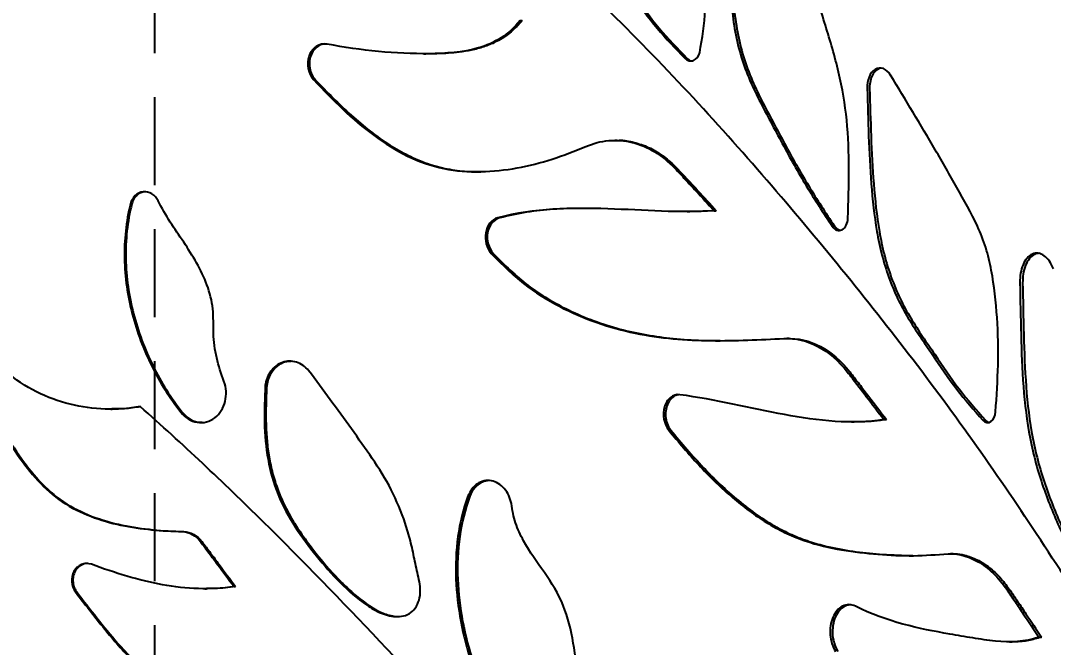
# Model space of a CAD drawing. Header units: millimetres. Extents: x -54 to 586, y 8 to 412.
# Drawn here: x 241.17 to 256.07, y 187.34 to 196.38 of the extents above; entities that cross this region are included whole.
import ezdxf

# ---------------------------------------------------------------- set-up
doc = ezdxf.new("R2010")
doc.units = ezdxf.units.MM
doc.linetypes.add('HIDDEN', pattern=[1.905, 1.27, -0.635])
doc.layers.add('DIMENSIONS', color=2, linetype='Continuous')
doc.layers.add('HIDDEN', color=3, linetype='HIDDEN')
doc.layers.add('OUTLINE', color=7, linetype='Continuous', lineweight=25)
doc.styles.add('SLDTEXTSTYLE0', font='TXT', dxfattribs={"width": 0.75})
doc.dimstyles.new('SLDDIMSTYLE6', dxfattribs={"dimtxt": 3.5, "dimasz": 2, "dimexe": 0, "dimexo": 0.0625, "dimgap": 0.875, "dimtad": 1, "dimrnd": 1e-09, "dimzin": 12, "dimdsep": 46, "dimtxsty": 'SLDTEXTSTYLE0', "dimsah": 1, "dimcen": 0.09, "dimadec": 0, "dimazin": 3, "dimtfac": 1, "dimtmove": 0, "dimatfit": 0, "dimfxl": 0, "dimfrac": 2, "dimtolj": 1, "dimtzin": 12, "dimarcsym": 0})

# ---------------------------------------------------------------- blocks, each defined once
blk = doc.blocks.new('_D_44')
at = {"layer": 'DIMENSIONS'}
for p, q in [((240.601, 191.911), (240.601, 223.975)), ((243.101, 211.516), (243.101, 223.975)), ((240.601, 221.975), (236.601, 221.975)), ((240.601, 221.975), (243.101, 221.975)), ((243.101, 221.975), (255.49, 221.975))]:
    blk.add_line(p, q, dxfattribs=at)
for points in [[(240.601, 221.975), (238.601, 222.475), (238.601, 221.475)], [(243.101, 221.975), (245.101, 221.475), (245.101, 222.475)]]:
    blk.add_solid(points, dxfattribs=at)
at = {"layer": 'DIMENSIONS', "insert": (249.025, 226.487), "char_height": 3.5, "attachment_point": 1, "style": 'SLDTEXTSTYLE0'}
blk.add_mtext('2,5', dxfattribs=at)

msp = doc.modelspace()

# ---------------------------------------------------------------- linework, layer by layer
at = {"layer": 'HIDDEN'}
msp.add_line((243.10074, 210.51631), (243.10074, 173.87553), dxfattribs=at)
at = {"layer": 'OUTLINE'}
for p, q in [((248.37687, 196.37855), (248.4046, 196.37855)), ((246.99008, 195.90118), (247.01657, 195.90118)), ((250.75169, 195.83479), (250.78307, 195.83479)), ((245.39953, 195.52419), (245.42259, 195.52419)), ((249.7747, 194.65128), (249.74468, 194.65128)), ((250.78543, 193.62272), (250.82325, 193.62272)), ((251.20569, 193.63403), (250.8193, 193.62276)), ((251.1738, 193.63403), (251.20569, 193.63403)), ((252.87654, 193.41452), (252.91105, 193.41452)), ((247.9608, 193.01944), (247.9877, 193.01944)), ((252.25829, 191.79323), (252.22439, 191.79323)), ((244.69939, 191.11129), (244.72118, 191.11129)), ((242.47104, 190.77197), (242.48982, 190.77197)), ((253.15916, 190.58759), (253.19535, 190.58759)), ((253.62521, 190.62304), (253.66066, 190.62304)), ((255.05086, 190.61361), (255.0885, 190.61361)), ((250.5212, 190.46789), (250.55188, 190.46789)), ((254.62517, 188.68614), (254.58769, 188.68614)), ((243.83096, 188.18066), (243.8519, 188.18066)), ((244.25082, 188.21231), (244.27179, 188.21231)), ((255.43503, 187.41501), (255.47481, 187.41501)), ((255.85897, 187.48354), (255.89761, 187.48354))]:
    msp.add_line(p, q, dxfattribs=at)
for points, knots in [([(263.61944, 183.92734), (263.5521, 184.93993), (263.45031, 185.91309), (263.15794, 187.80886), (262.96807, 188.7254), (262.61287, 190.08626), (262.48279, 190.53729), (262.1999, 191.44163), (262.0471, 191.89498), (261.55432, 193.25403), (261.18146, 194.1546), (260.33665, 195.91652), (259.86428, 196.78064), (258.81548, 198.47569), (258.24279, 199.3016), (256.3733, 201.71708), (254.92787, 203.2462), (253.24227, 204.68356)], [0, 0, 0, 0, 0.125, 0.125, 0.25, 0.25, 0.3125, 0.3125, 0.375, 0.375, 0.5, 0.5, 0.625, 0.625, 0.75, 0.75, 1, 1, 1, 1]), ([(250.96804, 195.91796), (251.00296, 196.12231), (251.03789, 196.32662), (251.05136, 196.64099), (251.04837, 196.74799), (251.02714, 196.9621), (251.00976, 197.06696), (250.94453, 197.37732), (250.88413, 197.57893), (250.74625, 197.97608), (250.6694, 198.16973), (250.43054, 198.74586), (250.26241, 199.12601), (249.97612, 199.67124), (249.87658, 199.84987), (249.67647, 200.20682), (249.57539, 200.38473), (249.47401, 200.56267)], [0, 0, 0, 0, 0.125, 0.125, 0.1875, 0.1875, 0.25, 0.25, 0.375, 0.375, 0.5, 0.5, 0.75, 0.75, 0.875, 0.875, 1, 1, 1, 1]), ([(248.83284, 200.39114), (248.84454, 200.17325), (248.85629, 199.95536), (248.90563, 199.52427), (248.94563, 199.31151), (249.04726, 198.88992), (249.10795, 198.67988), (249.24331, 198.26962), (249.31841, 198.06916), (249.48391, 197.67802), (249.57435, 197.48736), (249.771, 197.11628), (249.87791, 196.93495), (250.10403, 196.58868), (250.22354, 196.42414), (250.47992, 196.11849), (250.61618, 195.97664), (250.75169, 195.83479)], [0, 0, 0, 0, 0.125, 0.125, 0.25, 0.25, 0.375, 0.375, 0.5, 0.5, 0.625, 0.625, 0.75, 0.75, 0.875, 0.875, 1, 1, 1, 1]), ([(248.86151, 200.39114), (248.87323, 200.17317), (248.88498, 199.9552), (248.93441, 199.52398), (248.97449, 199.31117), (249.0763, 198.88948), (249.1371, 198.67939), (249.2727, 198.26907), (249.34792, 198.06859), (249.5137, 197.67743), (249.60429, 197.48678), (249.80126, 197.11572), (249.90833, 196.93441), (250.13473, 196.58827), (250.25439, 196.42382), (250.51105, 196.11833), (250.64743, 195.97656), (250.78307, 195.83479)], [0, 0, 0, 0, 0.125, 0.125, 0.25, 0.25, 0.375, 0.375, 0.5, 0.5, 0.625, 0.625, 0.75, 0.75, 0.875, 0.875, 1, 1, 1, 1]), ([(260.70254, 179.604), (260.60142, 179.84604), (260.49887, 180.08839), (260.29349, 180.57862), (260.19043, 180.82596), (259.87779, 181.56968), (259.6655, 182.06908), (259.22582, 183.06132), (258.99829, 183.55354), (258.51945, 184.51636), (258.26736, 184.98595), (257.74256, 185.91314), (257.46972, 186.37024), (256.90985, 187.28266), (256.62327, 187.73909), (255.7451, 189.10945), (255.13208, 190.01951), (253.82511, 191.7917), (253.13485, 192.65798), (251.69138, 194.37469), (250.93889, 195.2212), (249.74077, 196.44323), (249.33022, 196.84249), (248.48993, 197.62826), (248.06093, 198.01638), (247.18087, 198.77733), (246.72838, 199.14559), (246.00372, 199.63298), (245.7566, 199.7851), (245.24495, 200.05166), (244.97756, 200.15899), (244.70759, 200.26446)], [0, 0, 0, 0, 0.03125, 0.03125, 0.0625, 0.0625, 0.125, 0.125, 0.1875, 0.1875, 0.25, 0.25, 0.3125, 0.3125, 0.375, 0.375, 0.5, 0.5, 0.625, 0.625, 0.75, 0.75, 0.8125, 0.8125, 0.875, 0.875, 0.9375, 0.9375, 0.96875, 0.96875, 1, 1, 1, 1]), ([(253.10517, 193.5266), (253.11306, 193.76229), (253.12087, 193.99799), (253.11992, 194.47132), (253.11103, 194.70875), (253.06428, 195.17638), (253.02565, 195.40733), (252.91662, 195.86329), (252.84961, 196.0887), (252.71274, 196.53581), (252.64217, 196.75839), (252.50417, 197.20532), (252.43542, 197.42906), (252.29273, 197.87379), (252.21826, 198.09437), (252.05584, 198.52768), (251.96853, 198.74082), (251.88098, 198.95399)], [0, 0, 0, 0, 0.125, 0.125, 0.25, 0.25, 0.375, 0.375, 0.5, 0.5, 0.625, 0.625, 0.75, 0.75, 0.875, 0.875, 1, 1, 1, 1]), ([(251.49533, 198.84188), (251.48102, 198.59657), (251.46641, 198.35129), (251.43395, 197.86131), (251.41735, 197.61589), (251.40374, 197.124), (251.40572, 196.87806), (251.44441, 196.38617), (251.48507, 196.13731), (251.58805, 195.78391), (251.62883, 195.66823), (251.72141, 195.44444), (251.77308, 195.33678), (251.88064, 195.1249), (251.93652, 195.02068), (252.04736, 194.81181), (252.10286, 194.70756), (252.27101, 194.39686), (252.38557, 194.19271), (252.62522, 193.79634), (252.75125, 193.60522), (252.87654, 193.41451)], [0, 0, 0, 0, 0.125, 0.125, 0.25, 0.25, 0.375, 0.375, 0.5, 0.5, 0.5625, 0.5625, 0.625, 0.625, 0.6875, 0.6875, 0.75, 0.75, 0.875, 0.875, 1, 1, 1, 1]), ([(251.52806, 198.84188), (251.51372, 198.59652), (251.49906, 198.3512), (251.46651, 197.86112), (251.44987, 197.61565), (251.43622, 197.12366), (251.43819, 196.87766), (251.47697, 196.38566), (251.51773, 196.13675), (251.62091, 195.78333), (251.66177, 195.66765), (251.75451, 195.44391), (251.80626, 195.33627), (251.91396, 195.12444), (251.96992, 195.02024), (252.08089, 194.81141), (252.13646, 194.70718), (252.30482, 194.39655), (252.41952, 194.19246), (252.65946, 193.7962), (252.78562, 193.60515), (252.91105, 193.41451)], [0, 0, 0, 0, 0.125, 0.125, 0.25, 0.25, 0.375, 0.375, 0.5, 0.5, 0.5625, 0.5625, 0.625, 0.625, 0.6875, 0.6875, 0.75, 0.75, 0.875, 0.875, 1, 1, 1, 1]), ([(248.37687, 196.37856), (248.29617, 196.27883), (248.20462, 196.19649), (248.00002, 196.06545), (247.88854, 196.01797), (247.5469, 195.91833), (247.30435, 195.90469), (246.57967, 195.89558), (246.08651, 195.94818), (245.59143, 196.03979)], [0, 0, 0, 0, 0.125, 0.125, 0.25, 0.25, 0.5, 0.5, 1, 1, 1, 1]), ([(248.4046, 196.37855), (248.35357, 196.32224), (248.2515, 196.20962), (248.07625, 196.09223), (247.89691, 196.01207), (247.71905, 195.9599), (247.49557, 195.92081), (247.26093, 195.90011), (247.08588, 195.9009), (247.01563, 195.90122)], [0, 0, 0, 0, 0.14343632, 0.28689805, 0.409703, 0.53303431, 0.6561896, 0.86201107, 1, 1, 1, 1]), ([(245.59143, 196.03979), (245.5366, 196.04976), (245.48078, 196.03711), (245.38781, 195.97389), (245.35241, 195.9249), (245.29271, 195.75367), (245.31931, 195.61311), (245.39953, 195.5242)], [0, 0, 0, 0, 0.25, 0.25, 0.5, 0.5, 1, 1, 1, 1]), ([(245.59286, 196.03956), (245.57373, 196.04067), (245.52812, 196.0433), (245.4599, 196.01225), (245.39694, 195.95504), (245.35245, 195.87348), (245.33219, 195.77497), (245.34189, 195.66928), (245.37592, 195.58235), (245.41015, 195.5397), (245.42259, 195.52419)], [0, 0, 0, 0, 0.08996143, 0.21459102, 0.34171181, 0.47498763, 0.61565361, 0.76315276, 0.91391457, 1, 1, 1, 1]), ([(250.75169, 195.83479), (250.78861, 195.7992), (250.83725, 195.78697), (250.92099, 195.82045), (250.95327, 195.86471), (250.96804, 195.91796)], [0, 0, 0, 0, 0.5, 0.5, 1, 1, 1, 1]), ([(250.78307, 195.83479), (250.79702, 195.82335), (250.82347, 195.80165), (250.85404, 195.79853), (250.86848, 195.79706)], [0, 0, 0, 0, 0.52724272, 1, 1, 1, 1]), ([(253.72088, 195.59134), (253.69298, 195.63679), (253.65662, 195.67053), (253.57684, 195.70172), (253.53402, 195.69803), (253.46058, 195.65394), (253.42993, 195.61378), (253.39069, 195.516), (253.38148, 195.45824), (253.38332, 195.39977)], [0, 0, 0, 0, 0.25, 0.25, 0.5, 0.5, 0.75, 0.75, 1, 1, 1, 1]), ([(253.57239, 195.69171), (253.55338, 195.68464), (253.51421, 195.67007), (253.46609, 195.61333), (253.43136, 195.53473), (253.41837, 195.45893), (253.41867, 195.41258), (253.41875, 195.39977)], [0, 0, 0, 0, 0.20758822, 0.42761647, 0.657563, 0.90535578, 1, 1, 1, 1]), ([(245.39953, 195.5242), (245.53775, 195.3802), (245.67557, 195.23627), (245.96137, 194.96499), (246.10985, 194.83842), (246.422, 194.60991), (246.58643, 194.50709), (246.92242, 194.34276), (247.09556, 194.28178), (247.63241, 194.17166), (247.98905, 194.19179), (248.50501, 194.28416), (248.67318, 194.32633), (249.00206, 194.43351), (249.16298, 194.49766), (249.32284, 194.56184)], [0, 0, 0, 0, 0.125, 0.125, 0.25, 0.25, 0.375, 0.375, 0.5, 0.5, 0.75, 0.75, 0.875, 0.875, 1, 1, 1, 1]), ([(245.42259, 195.52419), (245.50696, 195.43704), (245.67585, 195.26257), (245.93693, 195.01261), (246.20899, 194.78076), (246.48484, 194.58403), (246.76366, 194.42745), (247.04124, 194.31003), (247.32593, 194.23321), (247.60481, 194.19781), (247.7861, 194.20004), (247.87275, 194.2011)], [0, 0, 0, 0, 0.11988299, 0.23999303, 0.3597611, 0.47917046, 0.58532626, 0.6917575, 0.79772439, 0.90332054, 1, 1, 1, 1]), ([(255.23602, 190.73523), (255.25059, 190.96039), (255.26504, 191.18554), (255.27638, 191.63756), (255.27232, 191.86452), (255.24157, 192.32065), (255.21671, 192.55233), (255.15265, 192.88749), (255.12663, 192.99726), (255.06039, 193.21092), (255.01915, 193.31457), (254.88453, 193.60811), (254.78029, 193.78773), (254.57528, 194.15249), (254.47139, 194.33402), (254.15502, 194.87532), (253.93895, 195.23295), (253.72088, 195.59134)], [0, 0, 0, 0, 0.125, 0.125, 0.25, 0.25, 0.375, 0.375, 0.4375, 0.4375, 0.5, 0.5, 0.625, 0.625, 0.75, 0.75, 1, 1, 1, 1]), ([(253.38332, 195.39977), (253.39632, 194.94026), (253.40688, 194.48058), (253.46008, 193.79366), (253.48462, 193.56516), (253.54358, 193.22395), (253.56739, 193.10956), (253.62451, 192.88674), (253.65785, 192.77869), (253.73359, 192.56906), (253.77592, 192.46741), (253.86972, 192.27073), (253.92191, 192.17541), (254.08659, 191.90233), (254.2056, 191.73557), (254.43625, 191.3932), (254.55079, 191.22194), (254.79484, 190.90589), (254.92341, 190.75977), (255.05086, 190.61361)], [0, 0, 0, 0, 0.25, 0.25, 0.375, 0.375, 0.4375, 0.4375, 0.5, 0.5, 0.5625, 0.5625, 0.625, 0.625, 0.75, 0.75, 0.875, 0.875, 1, 1, 1, 1]), ([(253.41875, 195.39977), (253.43174, 194.9401), (253.44229, 194.48026), (253.49557, 193.79311), (253.52015, 193.56454), (253.57924, 193.22322), (253.60311, 193.10879), (253.66036, 192.88594), (253.69378, 192.77789), (253.76967, 192.56827), (253.81208, 192.46663), (253.90606, 192.26999), (253.95835, 192.17469), (254.12326, 191.90174), (254.24239, 191.73505), (254.47328, 191.39279), (254.58795, 191.2216), (254.83226, 190.90573), (254.96094, 190.75969), (255.0885, 190.61361)], [0, 0, 0, 0, 0.25, 0.25, 0.375, 0.375, 0.4375, 0.4375, 0.5, 0.5, 0.5625, 0.5625, 0.625, 0.625, 0.75, 0.75, 0.875, 0.875, 1, 1, 1, 1]), ([(249.32284, 194.56184), (249.43076, 194.60874), (249.54146, 194.63723), (249.76826, 194.65732), (249.88367, 194.64818), (250.10647, 194.59311), (250.21679, 194.54632), (250.42176, 194.42117), (250.51818, 194.34233), (250.60677, 194.24931)], [0, 0, 0, 0, 0.25, 0.25, 0.5, 0.5, 0.75, 0.75, 1, 1, 1, 1]), ([(249.77472, 194.65102), (249.77557, 194.65111), (249.8484, 194.65891), (249.99484, 194.63156), (250.20611, 194.56793), (250.40548, 194.45521), (250.54695, 194.34191), (250.62053, 194.26694), (250.63783, 194.24931)], [0, 0, 0, 0, 0.00271962, 0.2347652, 0.46683588, 0.69786, 0.92895781, 1, 1, 1, 1]), ([(250.60677, 194.24931), (250.65804, 194.19531), (250.70907, 194.14111), (250.75988, 194.08671), (250.81068, 194.03232), (250.86126, 193.97773), (250.91162, 193.92296), (250.99968, 193.82719), (251.08706, 193.73086), (251.1738, 193.63403)], [0, 0, 0, 0, 0.000247994311, 0.000247994311, 0.000247994311, 0.000495988405, 0.000495988405, 0.000495988405, 0.000929666554, 0.000929666554, 0.000929666554, 0.000929666554]), ([(250.63783, 194.24931), (250.68912, 194.19536), (250.74019, 194.1412), (250.79102, 194.08685), (250.84186, 194.03251), (250.89247, 193.97797), (250.94286, 193.92325), (251.03113, 193.82738), (251.11874, 193.73096), (251.2057, 193.63403)], [0, 0, 0, 0, 0.000247994308, 0.000247994308, 0.000247994308, 0.0004959884, 0.0004959884, 0.0004959884, 0.000930471205, 0.000930471205, 0.000930471205, 0.000930471205]), ([(243.15428, 193.77797), (243.13346, 193.82001), (243.1024, 193.85563), (243.02704, 193.90277), (242.98213, 193.91375), (242.89655, 193.90434), (242.85536, 193.88402), (242.79196, 193.82222), (242.76928, 193.78143), (242.75736, 193.73642)], [0, 0, 0, 0, 0.25, 0.25, 0.5, 0.5, 0.75, 0.75, 1, 1, 1, 1]), ([(242.97946, 193.9087), (242.95944, 193.90748), (242.91646, 193.90486), (242.85727, 193.87055), (242.80455, 193.81468), (242.78614, 193.76374), (242.77626, 193.73643)], [0, 0, 0, 0, 0.2133244, 0.45803605, 0.70937975, 1, 1, 1, 1]), ([(242.75736, 193.73642), (242.69178, 193.477), (242.66417, 193.21294), (242.67264, 192.81081), (242.68386, 192.6752), (242.72168, 192.4091), (242.74822, 192.27779), (242.84859, 191.88855), (242.94439, 191.63389), (243.17971, 191.1587), (243.31968, 190.93523), (243.48335, 190.72694)], [0, 0, 0, 0, 0.25, 0.25, 0.375, 0.375, 0.5, 0.5, 0.75, 0.75, 1, 1, 1, 1]), ([(242.77626, 193.73642), (242.71057, 193.47698), (242.6829, 193.21287), (242.69139, 192.81064), (242.70263, 192.675), (242.74051, 192.40887), (242.7671, 192.27753), (242.86766, 191.88825), (242.96363, 191.6336), (243.19926, 191.15853), (243.33941, 190.93514), (243.50324, 190.72694)], [0, 0, 0, 0, 0.25, 0.25, 0.375, 0.375, 0.5, 0.5, 0.75, 0.75, 1, 1, 1, 1]), ([(244.10438, 191.17559), (244.06357, 191.28635), (244.02733, 191.39864), (243.97328, 191.62932), (243.95715, 191.74695), (243.94981, 191.98373), (243.95504, 192.10251), (243.93146, 192.3379), (243.90129, 192.45384), (243.77701, 192.78567), (243.65191, 192.98589), (243.39502, 193.37604), (243.25835, 193.56543), (243.15428, 193.77797)], [0, 0, 0, 0, 0.125, 0.125, 0.25, 0.25, 0.375, 0.375, 0.5, 0.5, 0.75, 0.75, 1, 1, 1, 1]), ([(251.1738, 193.63403), (250.67663, 193.60125), (250.16406, 193.64586), (249.1179, 193.68099), (248.58584, 193.67228), (248.05592, 193.53358)], [0, 0, 0, 0, 0.5, 0.5, 1, 1, 1, 1]), ([(249.31115, 193.66892), (249.28834, 193.66929), (249.13893, 193.67168), (248.8582, 193.65905), (248.47005, 193.62156), (248.21199, 193.56291), (248.08299, 193.53359)], [0, 0, 0, 0, 0.05622527, 0.36820817, 0.68417648, 1, 1, 1, 1]), ([(248.05592, 193.53358), (248.01181, 193.52156), (247.97225, 193.49401), (247.91161, 193.41754), (247.89069, 193.36842), (247.86349, 193.21278), (247.89347, 193.09611), (247.9608, 193.01944)], [0, 0, 0, 0, 0.25, 0.25, 0.5, 0.5, 1, 1, 1, 1]), ([(248.08299, 193.53358), (248.03886, 193.52158), (247.99925, 193.49406), (247.93851, 193.41764), (247.91753, 193.36853), (247.89023, 193.21283), (247.92029, 193.09609), (247.9877, 193.01944)], [0, 0, 0, 0, 0.25, 0.25, 0.5, 0.5, 1, 1, 1, 1]), ([(252.87654, 193.41451), (252.89543, 193.38713), (252.91931, 193.36698), (252.97071, 193.34792), (252.99831, 193.34951), (253.04623, 193.37425), (253.06693, 193.39744), (253.09538, 193.45561), (253.10347, 193.49035), (253.10517, 193.5266)], [0, 0, 0, 0, 0.25, 0.25, 0.5, 0.5, 0.75, 0.75, 1, 1, 1, 1]), ([(252.91105, 193.41452), (252.92309, 193.39953), (252.94678, 193.37005), (252.97713, 193.35935), (252.99204, 193.35409)], [0, 0, 0, 0, 0.50853397, 1, 1, 1, 1]), ([(247.9608, 193.01944), (248.1128, 192.86598), (248.26441, 192.7131), (248.59096, 192.45696), (248.76419, 192.35043), (249.12108, 192.16279), (249.30397, 192.08453), (249.66851, 191.95759), (249.85146, 191.90814), (250.40104, 191.79445), (250.76934, 191.76562), (251.48627, 191.75671), (251.83747, 191.77479), (252.18238, 191.7922)], [0, 0, 0, 0, 0.125, 0.125, 0.25, 0.25, 0.375, 0.375, 0.5, 0.5, 0.75, 0.75, 1, 1, 1, 1]), ([(247.9877, 193.01944), (248.06933, 192.93716), (248.23244, 192.77273), (248.49364, 192.54615), (248.77728, 192.35892), (249.09486, 192.18809), (249.44211, 192.04047), (249.81982, 191.92187), (250.20205, 191.83858), (250.59775, 191.78592), (250.95254, 191.76234), (251.17623, 191.76263), (251.26371, 191.76274)], [0, 0, 0, 0, 0.08700718, 0.17386144, 0.26352197, 0.35324725, 0.46277694, 0.57233909, 0.68492235, 0.79753523, 0.92081924, 1, 1, 1, 1]), ([(256.06897, 192.79682), (256.0376, 192.87923), (255.99169, 192.94653), (255.88275, 193.02512), (255.8214, 193.03402), (255.71076, 192.98566), (255.66336, 192.92993), (255.60013, 192.78084), (255.58529, 192.69021), (255.58736, 192.59709)], [0, 0, 0, 0, 0.25, 0.25, 0.5, 0.5, 0.75, 0.75, 1, 1, 1, 1]), ([(255.86916, 193.02113), (255.84431, 193.01857), (255.79161, 193.01315), (255.7204, 192.95047), (255.6631, 192.85147), (255.62901, 192.72793), (255.62694, 192.63842), (255.62598, 192.59708)], [0, 0, 0, 0, 0.18014494, 0.38199169, 0.59059818, 0.81095258, 1, 1, 1, 1]), ([(255.58736, 192.59709), (255.59204, 192.34729), (255.59665, 192.09748), (255.6097, 191.59795), (255.61875, 191.34825), (255.65671, 190.84932), (255.68675, 190.59813), (255.7823, 190.10533), (255.84648, 189.87035), (256.00231, 189.42008), (256.09215, 189.20254), (256.28667, 188.7831), (256.39054, 188.58498), (256.60822, 188.20787), (256.72121, 188.02748), (256.96114, 187.69368), (257.08997, 187.54332), (257.21705, 187.39417)], [0, 0, 0, 0, 0.125, 0.125, 0.25, 0.25, 0.375, 0.375, 0.5, 0.5, 0.625, 0.625, 0.75, 0.75, 0.875, 0.875, 1, 1, 1, 1]), ([(255.62598, 192.59709), (255.63066, 192.34719), (255.63525, 192.09729), (255.64829, 191.59758), (255.65734, 191.34779), (255.69537, 190.84866), (255.72549, 190.5973), (255.82123, 190.1045), (255.88553, 189.86953), (256.04164, 189.41927), (256.13166, 189.20166), (256.32642, 188.78239), (256.43041, 188.58437), (256.64834, 188.20743), (256.76145, 188.02712), (257.00162, 187.6935), (257.13057, 187.54323), (257.25775, 187.39417)], [0, 0, 0, 0, 0.125, 0.125, 0.25, 0.25, 0.375, 0.375, 0.5, 0.5, 0.625, 0.625, 0.75, 0.75, 0.875, 0.875, 1, 1, 1, 1]), ([(252.18238, 191.7922), (252.35043, 191.80032), (252.51883, 191.75932), (252.82906, 191.59404), (252.97346, 191.4686), (253.09665, 191.31073)], [0, 0, 0, 0, 0.5, 0.5, 1, 1, 1, 1]), ([(252.2157, 191.7922), (252.38396, 191.80032), (252.55258, 191.75935), (252.86327, 191.59411), (253.00792, 191.46868), (253.13135, 191.31073)], [0, 0, 0, 0, 0.5, 0.5, 1, 1, 1, 1]), ([(245.32613, 191.32843), (245.27795, 191.38594), (245.21694, 191.42866), (245.08407, 191.47104), (245.01156, 191.4699), (244.88174, 191.42285), (244.82397, 191.37753), (244.73804, 191.25891), (244.71034, 191.18742), (244.69939, 191.11128)], [0, 0, 0, 0, 0.25, 0.25, 0.5, 0.5, 0.75, 0.75, 1, 1, 1, 1]), ([(245.07579, 191.45947), (245.05227, 191.46017), (244.98945, 191.46205), (244.89349, 191.41488), (244.80198, 191.32851), (244.74344, 191.221), (244.72771, 191.14348), (244.72118, 191.11129)], [0, 0, 0, 0, 0.13437002, 0.35879053, 0.58811187, 0.82891721, 1, 1, 1, 1]), ([(242.89684, 190.80958), (242.56371, 190.74974), (242.21755, 190.76073), (241.71978, 190.88427), (241.55425, 190.94449), (241.24194, 191.10225), (241.09501, 191.19918), (240.9586, 191.3163)], [0, 0, 0, 0, 0.5, 0.5, 0.75, 0.75, 1, 1, 1, 1]), ([(244.69939, 191.11128), (244.69254, 190.9336), (244.68565, 190.75592), (244.69343, 190.39942), (244.70866, 190.22236), (244.7714, 189.87563), (244.82013, 189.70453), (244.95353, 189.37456), (245.037, 189.22123), (245.22639, 188.9304), (245.33056, 188.79115), (245.5463, 188.5219), (245.65957, 188.39252), (245.89957, 188.15227), (246.02647, 188.04026), (246.22992, 187.90006), (246.30128, 187.85812), (246.45062, 187.79769), (246.52914, 187.77919), (246.68452, 187.779), (246.76534, 187.79996), (246.88221, 187.91152), (246.92071, 187.99427), (246.94458, 188.17014), (246.93047, 188.26052), (246.88982, 188.43493), (246.87047, 188.52238), (246.83447, 188.69793), (246.81616, 188.78565), (246.77229, 188.95778), (246.74688, 189.04229), (246.66275, 189.29231), (246.59624, 189.45435), (246.43612, 189.76641), (246.34152, 189.91525), (246.14574, 190.20332), (246.04486, 190.34488), (245.74154, 190.76955), (245.53448, 191.04915), (245.32613, 191.32843)], [0, 0, 0, 0, 0.0625, 0.0625, 0.125, 0.125, 0.1875, 0.1875, 0.25, 0.25, 0.3125, 0.3125, 0.375, 0.375, 0.4375, 0.4375, 0.46875, 0.46875, 0.5, 0.5, 0.53125, 0.53125, 0.5625, 0.5625, 0.59375, 0.59375, 0.625, 0.625, 0.65625, 0.65625, 0.6875, 0.6875, 0.75, 0.75, 0.8125, 0.8125, 0.875, 0.875, 1, 1, 1, 1]), ([(253.09665, 191.31073), (253.14247, 191.25182), (253.18817, 191.19289), (253.23375, 191.13393), (253.27932, 191.07498), (253.32478, 191.016), (253.37011, 190.95699), (253.45558, 190.84576), (253.54061, 190.73444), (253.6252, 190.62304)], [0, 0, 0, 0, 0.00025198207, 0.00025198207, 0.00025198207, 0.000503964137, 0.000503964137, 0.000503964137, 0.00097902234, 0.00097902234, 0.00097902234, 0.00097902234]), ([(253.13135, 191.31073), (253.1772, 191.25187), (253.22293, 191.19298), (253.26853, 191.13407), (253.31414, 191.07516), (253.35963, 191.01622), (253.40499, 190.95727), (253.49065, 190.84594), (253.57588, 190.73453), (253.66066, 190.62304)], [0, 0, 0, 0, 0.00025198207, 0.00025198207, 0.00025198207, 0.000503964137, 0.000503964137, 0.000503964137, 0.000979780967, 0.000979780967, 0.000979780967, 0.000979780967]), ([(243.48335, 190.72694), (243.54384, 190.65023), (243.62762, 190.59748), (243.80806, 190.56775), (243.90128, 190.59241), (244.04659, 190.70377), (244.09917, 190.78992), (244.14456, 190.9785), (244.13826, 191.08213), (244.10438, 191.17559)], [0, 0, 0, 0, 0.25, 0.25, 0.5, 0.5, 0.75, 0.75, 1, 1, 1, 1]), ([(244.72118, 191.11129), (244.71741, 191.014), (244.70988, 190.81933), (244.70916, 190.54518), (244.72557, 190.28973), (244.75771, 190.05178), (244.81133, 189.81507), (244.88483, 189.59097), (244.97481, 189.38389), (245.07809, 189.19243), (245.19617, 189.0093), (245.37338, 188.76374), (245.56528, 188.52401), (245.77556, 188.29669), (245.94529, 188.13385), (246.12908, 187.9824), (246.3173, 187.85702), (246.4801, 187.7967), (246.58242, 187.77805), (246.62282, 187.78056), (246.63272, 187.78118)], [0, 0, 0, 0, 0.06862862, 0.13732766, 0.19282891, 0.24831003, 0.30564918, 0.3629811, 0.41406735, 0.4651585, 0.51762461, 0.57011671, 0.68340952, 0.74002722, 0.79685801, 0.85700482, 0.91793078, 0.96737077, 0.99200807, 1, 1, 1, 1]), ([(250.67876, 190.98104), (250.63084, 190.98744), (250.5835, 190.97268), (250.50475, 190.90797), (250.47536, 190.85989), (250.42668, 190.69258), (250.45139, 190.55602), (250.5212, 190.46789)], [0, 0, 0, 0, 0.25, 0.25, 0.5, 0.5, 1, 1, 1, 1]), ([(240.60074, 190.91143), (240.78529, 190.65214), (240.9463, 190.37565), (241.21848, 189.98405), (241.31544, 189.85673), (241.52735, 189.62508), (241.64332, 189.52199), (241.90142, 189.34926), (242.04062, 189.28041), (242.32401, 189.17144), (242.47066, 189.13028), (242.91247, 189.03737), (243.20837, 189.01452), (243.50359, 189.00577)], [0, 0, 0, 0, 0.25, 0.25, 0.375, 0.375, 0.5, 0.5, 0.625, 0.625, 0.75, 0.75, 1, 1, 1, 1]), ([(240.61622, 190.91143), (240.80113, 190.65202), (240.96247, 190.37535), (241.23522, 189.98359), (241.33239, 189.85622), (241.54474, 189.62457), (241.66094, 189.52153), (241.91943, 189.34894), (242.05885, 189.28014), (242.3426, 189.17128), (242.4894, 189.13017), (242.93171, 189.03735), (243.22792, 189.01452), (243.52345, 189.00577)], [0, 0, 0, 0, 0.25, 0.25, 0.375, 0.375, 0.5, 0.5, 0.625, 0.625, 0.75, 0.75, 1, 1, 1, 1]), ([(250.6658, 190.97742), (250.65674, 190.97713), (250.62386, 190.9761), (250.57187, 190.94261), (250.51813, 190.88113), (250.48273, 190.79513), (250.47065, 190.69445), (250.48585, 190.58941), (250.51846, 190.51312), (250.54502, 190.47717), (250.55188, 190.46789)], [0, 0, 0, 0, 0.05176209, 0.18771988, 0.32730679, 0.47320656, 0.62583637, 0.78365614, 0.94415137, 1, 1, 1, 1]), ([(253.6252, 190.62304), (253.16556, 190.54852), (252.68259, 190.60223), (251.6988, 190.78453), (251.19702, 190.91134), (250.67876, 190.98104)], [0, 0, 0, 0, 0.5, 0.5, 1, 1, 1, 1]), ([(242.89912, 190.80748), (242.82279, 190.7956), (242.68741, 190.77453), (242.54949, 190.7746), (242.48934, 190.77463)], [0, 0, 0, 0, 0.56389552, 1, 1, 1, 1]), ([(255.07738, 176.62031), (254.96391, 176.76183), (254.84975, 176.90335), (254.62422, 177.19214), (254.51331, 177.34005), (254.18458, 177.79178), (253.9694, 178.10167), (253.32839, 179.04607), (252.90756, 179.69549), (252.24779, 180.64816), (252.02255, 180.96152), (251.55739, 181.57536), (251.31789, 181.87641), (250.58311, 182.76854), (250.07151, 183.34738), (249.03125, 184.50314), (248.50425, 185.08316), (247.44115, 186.25284), (246.90193, 186.83923), (245.80412, 188.00314), (245.24505, 188.58033), (244.38373, 189.43042), (244.09272, 189.71103), (243.50208, 190.26596), (243.20085, 190.53834), (242.89684, 190.80958)], [0, 0, 0, 0, 0.03125, 0.03125, 0.0625, 0.0625, 0.125, 0.125, 0.25, 0.25, 0.3125, 0.3125, 0.375, 0.375, 0.5, 0.5, 0.625, 0.625, 0.75, 0.75, 0.875, 0.875, 0.9375, 0.9375, 1, 1, 1, 1]), ([(243.50324, 190.72694), (243.53463, 190.69427), (243.59747, 190.62886), (243.70332, 190.58089), (243.76895, 190.58313), (243.79182, 190.58391)], [0, 0, 0, 0, 0.39409126, 0.7888455, 1, 1, 1, 1]), ([(255.05086, 190.61361), (255.08653, 190.5766), (255.13266, 190.56861), (255.20601, 190.61886), (255.23008, 190.67374), (255.23602, 190.73523)], [0, 0, 0, 0, 0.5, 0.5, 1, 1, 1, 1]), ([(253.66066, 190.62304), (253.54367, 190.60668), (253.39026, 190.58524), (253.2316, 190.59038), (253.19394, 190.5916)], [0, 0, 0, 0, 0.76265408, 1, 1, 1, 1]), ([(255.0885, 190.61361), (255.10083, 190.60265), (255.12272, 190.58321), (255.14712, 190.58145), (255.15776, 190.58069)], [0, 0, 0, 0, 0.563648893, 1, 1, 1, 1]), ([(250.5212, 190.46789), (250.66369, 190.29712), (250.80556, 190.12663), (251.10014, 189.80911), (251.25225, 189.66098), (251.56652, 189.38778), (251.72892, 189.26314), (251.98412, 189.10217), (252.07184, 189.05284), (252.24699, 188.96615), (252.33472, 188.92847), (252.77388, 188.76647), (253.12603, 188.71463), (253.64634, 188.67002), (253.81819, 188.65859), (254.15656, 188.65657), (254.32315, 188.66891), (254.4878, 188.68154)], [0, 0, 0, 0, 0.125, 0.125, 0.25, 0.25, 0.375, 0.375, 0.4375, 0.4375, 0.5, 0.5, 0.75, 0.75, 0.875, 0.875, 1, 1, 1, 1]), ([(250.55188, 190.46789), (250.62856, 190.37658), (250.78193, 190.19397), (251.01728, 189.92998), (251.26435, 189.67963), (251.52448, 189.44837), (251.79666, 189.2392), (252.06501, 189.07014), (252.32695, 188.94333), (252.57838, 188.85063), (252.87784, 188.76895), (253.22274, 188.71092), (253.6283, 188.67071), (253.89824, 188.66296), (254.04233, 188.65883)], [0, 0, 0, 0, 0.07644919, 0.15290353, 0.2292678, 0.30817232, 0.38716289, 0.46595152, 0.53344426, 0.60107853, 0.66864087, 0.77395275, 0.87933372, 1, 1, 1, 1]), ([(248.25133, 189.41065), (248.23496, 189.49244), (248.19976, 189.56866), (248.09796, 189.68617), (248.03116, 189.72695), (247.8923, 189.7514), (247.81942, 189.73503), (247.70003, 189.65398), (247.6529, 189.58965), (247.6246, 189.51449)], [0, 0, 0, 0, 0.25, 0.25, 0.5, 0.5, 0.75, 0.75, 1, 1, 1, 1]), ([(247.92471, 189.74053), (247.89336, 189.73616), (247.82654, 189.72685), (247.7372, 189.66208), (247.6798, 189.58457), (247.65735, 189.53035), (247.65079, 189.5145)], [0, 0, 0, 0, 0.26428178, 0.56320952, 0.87227576, 1, 1, 1, 1]), ([(247.6246, 189.51449), (247.55546, 189.32697), (247.50794, 189.13274), (247.45163, 188.7324), (247.44319, 188.52441), (247.45933, 188.1153), (247.48356, 187.91235), (247.55963, 187.50921), (247.61182, 187.30851), (247.73786, 186.9221), (247.81193, 186.73467), (247.98079, 186.37073), (248.07612, 186.19335), (248.38709, 185.68314), (248.62474, 185.37569), (248.88738, 185.09665)], [0, 0, 0, 0, 0.125, 0.125, 0.25, 0.25, 0.375, 0.375, 0.5, 0.5, 0.625, 0.625, 0.75, 0.75, 1, 1, 1, 1]), ([(247.65079, 189.51449), (247.58153, 189.32697), (247.53392, 189.13271), (247.4775, 188.73227), (247.46904, 188.52422), (247.48522, 188.115), (247.5095, 187.912), (247.58573, 187.50872), (247.63801, 187.30801), (247.76427, 186.92159), (247.83847, 186.73416), (248.00761, 186.37023), (248.10313, 186.19282), (248.41447, 185.68283), (248.65238, 185.37554), (248.91525, 185.09665)], [0, 0, 0, 0, 0.125, 0.125, 0.25, 0.25, 0.375, 0.375, 0.5, 0.5, 0.625, 0.625, 0.75, 0.75, 1, 1, 1, 1]), ([(249.1909, 185.16931), (249.25464, 185.3415), (249.28804, 185.52569), (249.31152, 185.90442), (249.30267, 186.09208), (249.26962, 186.46614), (249.24503, 186.65249), (249.19862, 187.02544), (249.17681, 187.21203), (249.11133, 187.58339), (249.06754, 187.76693), (248.93056, 188.10918), (248.83052, 188.26548), (248.62266, 188.56432), (248.5147, 188.71054), (248.38167, 188.95522), (248.34209, 189.04226), (248.28214, 189.22155), (248.26171, 189.31441), (248.25133, 189.41065)], [0, 0, 0, 0, 0.125, 0.125, 0.25, 0.25, 0.375, 0.375, 0.5, 0.5, 0.625, 0.625, 0.75, 0.75, 0.875, 0.875, 0.9375, 0.9375, 1, 1, 1, 1]), ([(243.766, 188.86157), (243.80728, 188.80641), (243.84853, 188.75125), (243.88976, 188.69609), (243.93099, 188.64093), (243.9722, 188.58578), (244.01338, 188.53063), (244.09262, 188.42451), (244.17177, 188.31841), (244.25082, 188.21231)], [0, 0, 0, 0, 0.000211055802, 0.000211055802, 0.000211055802, 0.000422111604, 0.000422111604, 0.000422111604, 0.000828235933, 0.000828235933, 0.000828235933, 0.000828235933]), ([(243.78626, 188.86157), (243.82757, 188.80644), (243.86886, 188.75131), (243.91013, 188.69619), (243.9514, 188.64106), (243.99264, 188.58594), (244.03385, 188.53083), (244.11326, 188.42464), (244.19257, 188.31847), (244.27179, 188.21231)], [0, 0, 0, 0, 0.000211055802, 0.000211055802, 0.000211055802, 0.000422111604, 0.000422111604, 0.000422111604, 0.000828720598, 0.000828720598, 0.000828720598, 0.000828720598]), ([(254.4878, 188.68154), (254.65416, 188.7004), (254.82232, 188.66222), (255.0547, 188.53043), (255.13024, 188.47326), (255.27038, 188.33838), (255.33548, 188.2607), (255.39576, 188.17277)], [0, 0, 0, 0, 0.5, 0.5, 0.75, 0.75, 1, 1, 1, 1]), ([(254.62519, 188.68411), (254.63523, 188.68451), (254.68952, 188.68665), (254.80613, 188.66435), (254.97344, 188.60527), (255.1445, 188.49445), (255.30102, 188.35096), (255.38917, 188.23262), (255.43375, 188.17278)], [0, 0, 0, 0, 0.03369582, 0.18221784, 0.39143297, 0.60668816, 0.8011144, 1, 1, 1, 1]), ([(242.19362, 188.53313), (242.14609, 188.55003), (242.09475, 188.54909), (242.00268, 188.51141), (241.96445, 188.47571), (241.89022, 188.3401), (241.90062, 188.21763), (241.964, 188.13413)], [0, 0, 0, 0, 0.25, 0.25, 0.5, 0.5, 1, 1, 1, 1]), ([(242.14124, 188.54489), (242.14067, 188.54499), (242.11612, 188.54916), (242.06695, 188.53339), (242.00371, 188.49654), (241.95524, 188.43554), (241.92661, 188.35916), (241.92276, 188.27311), (241.94223, 188.19421), (241.96989, 188.15186), (241.98148, 188.13413)], [0, 0, 0, 0, 0.00331819, 0.14328025, 0.28231362, 0.4237958, 0.57150812, 0.72481133, 0.88477272, 1, 1, 1, 1]), ([(244.25082, 188.21231), (243.91119, 188.15926), (243.56191, 188.17616), (242.87124, 188.30243), (242.53074, 188.40974), (242.19362, 188.53313)], [0, 0, 0, 0, 0.5, 0.5, 1, 1, 1, 1]), ([(244.27179, 188.21231), (244.17374, 188.19895), (244.03461, 188.17998), (243.89309, 188.18336), (243.85131, 188.18436)], [0, 0, 0, 0, 0.7047269, 1, 1, 1, 1]), ([(255.39576, 188.17277), (255.43593, 188.11402), (255.47596, 188.05521), (255.51585, 187.99635), (255.55574, 187.93749), (255.59549, 187.87858), (255.6351, 187.81961), (255.71022, 187.70778), (255.78485, 187.59576), (255.85897, 187.48355)], [0, 0, 0, 0, 0.000245949575, 0.000245949575, 0.000245949575, 0.000491899144, 0.000491899144, 0.000491899144, 0.000958360816, 0.000958360816, 0.000958360816, 0.000958360816]), ([(255.43375, 188.17277), (255.47394, 188.11406), (255.514, 188.0553), (255.55391, 187.99648), (255.59383, 187.93767), (255.63361, 187.8788), (255.67324, 187.81987), (255.74853, 187.70795), (255.82332, 187.59584), (255.89761, 187.48355)], [0, 0, 0, 0, 0.000245949575, 0.000245949575, 0.000245949575, 0.000491899144, 0.000491899144, 0.000491899144, 0.000959063741, 0.000959063741, 0.000959063741, 0.000959063741]), ([(241.964, 188.13413), (242.09325, 187.96586), (242.2224, 187.79775), (242.48779, 187.46971), (242.6239, 187.30964), (242.91682, 187.0126), (243.0747, 186.87677), (243.42744, 186.64638), (243.61235, 186.56159), (243.99675, 186.44845), (244.19585, 186.41524), (244.58991, 186.36446), (244.78616, 186.34765), (245.1768, 186.31618), (245.37124, 186.30349), (245.75856, 186.29696), (245.95142, 186.30225), (246.14333, 186.30749)], [0, 0, 0, 0, 0.125, 0.125, 0.25, 0.25, 0.375, 0.375, 0.5, 0.5, 0.625, 0.625, 0.75, 0.75, 0.875, 0.875, 1, 1, 1, 1]), ([(241.98148, 188.13413), (242.07752, 188.00915), (242.26955, 187.75925), (242.53569, 187.43254), (242.78538, 187.16001), (243.01747, 186.94343), (243.24978, 186.7685), (243.47786, 186.63659), (243.69922, 186.54058), (243.93148, 186.4726), (244.25728, 186.40699), (244.67204, 186.3555), (245.17255, 186.31714), (245.51951, 186.29939), (245.69818, 186.30179), (245.71166, 186.30197)], [0, 0, 0, 0, 0.10232173, 0.20460146, 0.27429129, 0.34404336, 0.41351677, 0.46737622, 0.52121827, 0.57755725, 0.63395, 0.75225756, 0.87064516, 0.99023779, 1, 1, 1, 1]), ([(253.21428, 187.92818), (253.15273, 187.95835), (253.08625, 187.95905), (252.96791, 187.89921), (252.91895, 187.84082), (252.85673, 187.6921), (252.84398, 187.60451), (252.85792, 187.42841), (252.88456, 187.3434), (252.92717, 187.27333)], [0, 0, 0, 0, 0.25, 0.25, 0.5, 0.5, 0.75, 0.75, 1, 1, 1, 1]), ([(253.15422, 187.95083), (253.1239, 187.94712), (253.06305, 187.93967), (252.98292, 187.87534), (252.92088, 187.77874), (252.88425, 187.65223), (252.87993, 187.50939), (252.90716, 187.37588), (252.94503, 187.30418), (252.96132, 187.27333)], [0, 0, 0, 0, 0.136400142, 0.273852121, 0.415991776, 0.564658128, 0.720373363, 0.879675529, 1, 1, 1, 1]), ([(255.85897, 187.48355), (255.6577, 187.4099), (255.44801, 187.4048), (255.12525, 187.43568), (255.0162, 187.45283), (254.79682, 187.48861), (254.68628, 187.5073), (254.12934, 187.60391), (253.66907, 187.70226), (253.21428, 187.92818)], [0, 0, 0, 0, 0.25, 0.25, 0.375, 0.375, 0.5, 0.5, 1, 1, 1, 1]), ([(255.89761, 187.48354), (255.83515, 187.46503), (255.71018, 187.42799), (255.56677, 187.41297), (255.48679, 187.41626), (255.47304, 187.41683)], [0, 0, 0, 0, 0.45280407, 0.90595473, 1, 1, 1, 1])]:
    msp.add_open_spline(points, degree=3, knots=knots, dxfattribs=at)
for points in [[(243.50359, 189.00577), (243.60459, 189.00273), (243.70101, 188.94721), (243.766, 188.86157)], [(243.52345, 189.00577), (243.62456, 189.00273), (243.72113, 188.94726), (243.78626, 188.86157)]]:
    msp.add_open_spline(points, degree=3, dxfattribs=at)

# ---------------------------------------------------------------- dimensions: what is measured, and where the dimension line sits
at = {"layer": 'DIMENSIONS'}
dim = msp.add_linear_dim(base=(243.10074, 221.97496), p1=(240.60074, 190.91143), p2=(243.10074, 210.51631), dimstyle='SLDDIMSTYLE6', dxfattribs=at)
dim.commit()
dim.dimension.update_dxf_attribs({"geometry": '_D_44', "text_midpoint": (252.25771, 221.97496), "dimtype": 160})

doc.saveas('drawing.dxf')
